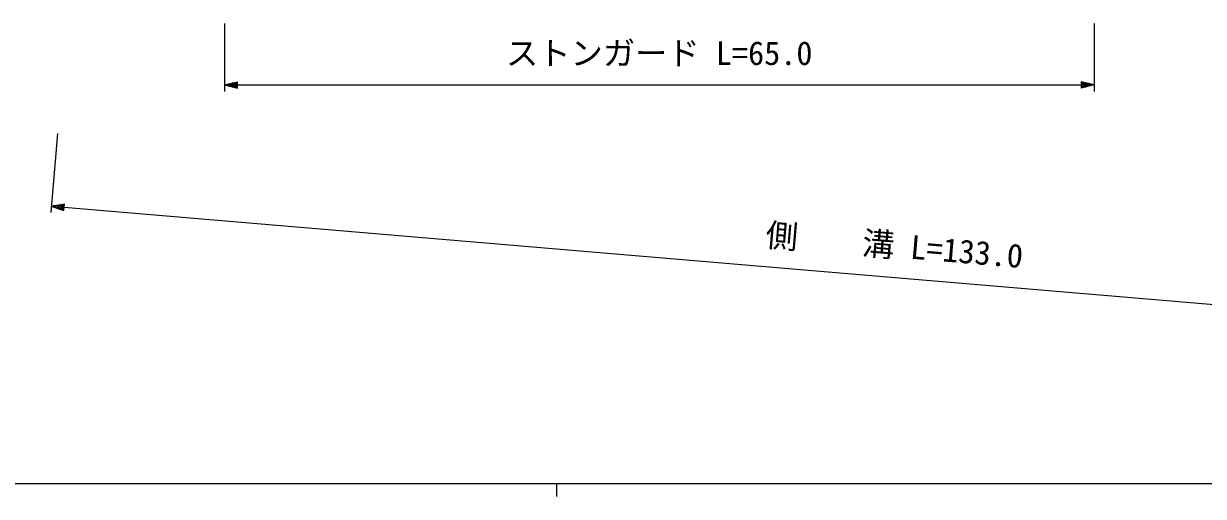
# Model space of a CAD drawing. Units: millimetres, scale not verified. Extents: x 40000 to 680000, y 20000 to 380000.
# Drawn here: x 126736 to 218074, y 204000 to 240624 of the extents above; entities that cross this region are included whole.
import ezdxf
from ezdxf.enums import TextEntityAlignment as Align

# ---------------------------------------------------------------- set-up
doc = ezdxf.new("R2010")
doc.units = ezdxf.units.MM
doc.header["$LTSCALE"] = 1000
doc.layers.add('M-STR-HTXT', color=7, linetype='Continuous', lineweight=13)
doc.layers.add('M-TTL-BAND', color=7, linetype='Continuous', lineweight=25)
doc.styles.add('ＭＳ ゴシック', font='')
doc.styles.get('ＭＳ ゴシック').set_extended_font_data('MS Gothic')

msp = doc.modelspace()

# ---------------------------------------------------------------- linework, layer by layer
at = {"layer": 'M-STR-HTXT'}
for p, q in [((142285, 240624), (142285, 235367)), ((209605, 240624), (209605, 235367)), ((142285, 235867), (143285, 236117)), ((142285, 235867), (143285, 235617)), ((142285, 235867), (143285, 235867)), ((143285, 235917), (142485, 235917)), ((143285, 235817), (142485, 235817)), ((142685, 235967), (143285, 235967)), ((142685, 235767), (143285, 235767)), ((143285, 236017), (142885, 236017)), ((143285, 235717), (142885, 235717)), ((143085, 236067), (143285, 236067)), ((143085, 235667), (143285, 235667)), ((143285, 235617), (143285, 236117)), ((143285, 235867), (208605, 235867)), ((209605, 235867), (208605, 236117)), ((208605, 236117), (208605, 235617)), ((208805, 236067), (208605, 236067)), ((208605, 236017), (209005, 236017)), ((209205, 235967), (208605, 235967)), ((208605, 235917), (209405, 235917)), ((209605, 235867), (208605, 235617)), ((209605, 235867), (208605, 235867)), ((208605, 235817), (209405, 235817)), ((209205, 235767), (208605, 235767)), ((208605, 235717), (209005, 235717)), ((208805, 235667), (208605, 235667)), ((129353, 232123), (128834, 225991)), ((128876, 226489), (129894, 226654)), ((129877, 226454), (129080, 226522)), ((129283, 226555), (129881, 226504)), ((129885, 226554), (129487, 226588)), ((129690, 226621), (129890, 226604)), ((129852, 226156), (129894, 226654)), ((128876, 226489), (129852, 226156)), ((128876, 226489), (129873, 226405)), ((129868, 226355), (129071, 226422)), ((129266, 226356), (129864, 226305)), ((129860, 226255), (129461, 226289)), ((129657, 226222), (129856, 226205)), ((129873, 226405), (258016, 215562))]:
    msp.add_line(p, q, dxfattribs=at)
at = {"layer": 'M-TTL-BAND'}
for p, q in [((40000, 205000), (579000, 205000)), ((168000, 205000), (168000, 204000))]:
    msp.add_line(p, q, dxfattribs=at)

# ---------------------------------------------------------------- texts
at = {"layer": 'M-STR-HTXT', "style": 'ＭＳ ゴシック'}
msp.add_text('ストンガード L=65.0', height=1833, dxfattribs=at).set_placement((175945, 236867), align=Align.BOTTOM_CENTER)
msp.add_text('側\u3000\u3000溝 L=133.0', height=1833, rotation=355.163, dxfattribs=at).set_placement((194029, 221980), align=Align.BOTTOM_CENTER)

doc.saveas('drawing.dxf')
